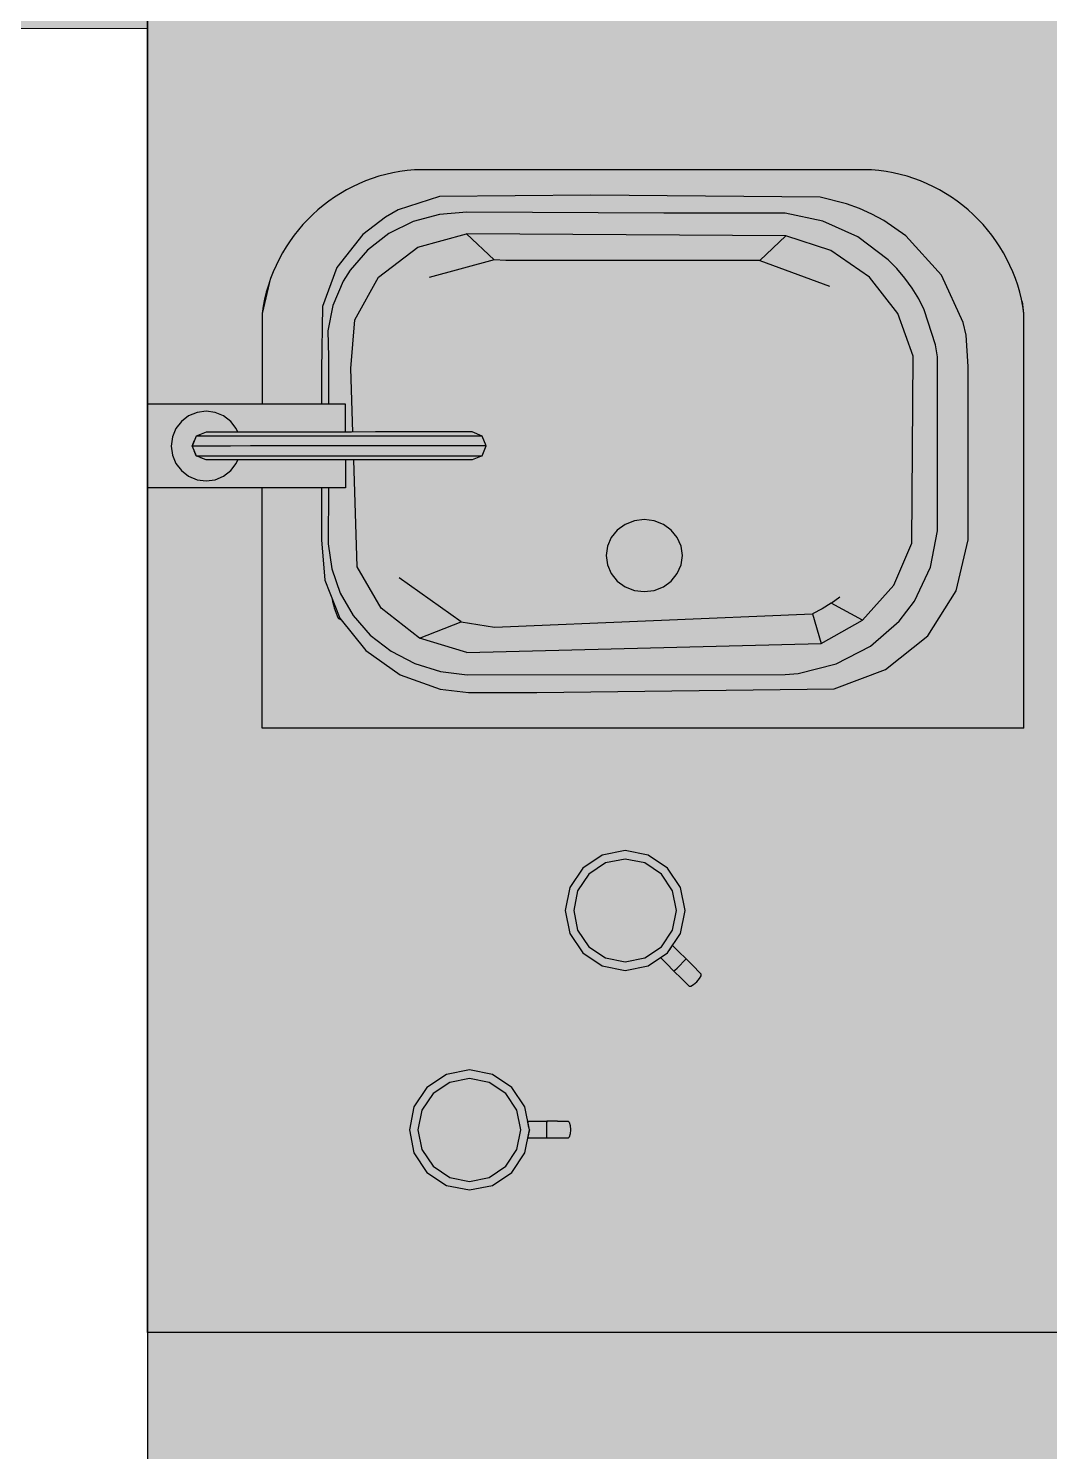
# Model space of a CAD drawing. Header units: millimetres. Extents: x 11706 to 69606, y 10911 to 38811.
# Drawn here: x 12333 to 12960, y 14337 to 15211 of the extents above; entities that cross this region are included whole.
import ezdxf

# ---------------------------------------------------------------- set-up
doc = ezdxf.new("R2010")
doc.units = ezdxf.units.MM
for name, color, linetype in [('floor', 172, 'Continuous'), ('Furniture', 34, 'Continuous'), ('Plaster', 81, 'Continuous'), ('wall', 5, 'Continuous')]:
    doc.layers.add(name, color=color, linetype=linetype)

# ---------------------------------------------------------------- blocks, each defined once
blk = doc.blocks.new('yuti7765')
blk.add_hatch(color=254).paths.add_polyline_path([(0, -1400.11), (0, 0), (3466.51, -0.11), (3466.51, -622.25), (618.44, -622.25), (618.44, -1400.11)])
for p, q in [((444.51, -686.72), (163.86, -686.72)), ((179.16, -703.11), (153.78, -711.36)), ((272.18, -702.35), (179.16, -703.11)), ((412.93, -703.5), (272.18, -702.35)), ((429.2, -707.55), (412.93, -703.5)), ((146.02, -715.69), (132.16, -726.37)), ((153.78, -711.36), (146.02, -715.69)), ((179.3, -714.06), (163.12, -718.47)), ((196.09, -712.78), (179.3, -714.06)), ((316.93, -713.34), (196.09, -712.78)), ((391.48, -713.34), (316.93, -713.34)), ((414.67, -718.24), (391.48, -713.34)), ((437.05, -710.43), (429.2, -707.55)), ((444.65, -713.86), (437.05, -710.43)), ((451.98, -717.83), (444.65, -713.86)), ((163.12, -718.47), (148.11, -725.9)), ((436.1, -727.91), (414.67, -718.24)), ((465.56, -727.27), (451.98, -717.83)), ((132.16, -726.37), (116.26, -746.76)), ((148.11, -725.9), (135.07, -735.95)), ((165.86, -734.12), (195.73, -725.96)), ((391.89, -727.27), (195.73, -725.96)), ((195.73, -725.96), (212.88, -741.96)), ((391.89, -727.27), (375.99, -742.43)), ((419.56, -736.3), (391.89, -727.27)), ((454.69, -741.87), (436.1, -727.91)), ((487.45, -751.28), (465.56, -727.27)), ((135.07, -735.95), (124.41, -748.25)), ((141.76, -752.67), (165.86, -734.12)), ((212.88, -741.96), (172.83, -752.91)), ((219.95, -742.43), (212.88, -741.96)), ((443.18, -752.69), (419.56, -736.3)), ((460.08, -747.35), (454.69, -741.87)), ((116.26, -746.76), (107.5, -770.69)), ((124.41, -748.25), (120.09, -755.14)), ((375.99, -742.43), (219.95, -742.43)), ((375.99, -742.43), (418.73, -758.11)), ((465.02, -753.2), (460.08, -747.35)), ((75.45, -753.03), (70.31, -774.95)), ((120.09, -755.14), (113.78, -769.94)), ((127.28, -778.7), (141.76, -752.67)), ((460.56, -774.97), (443.18, -752.69)), ((469.49, -759.4), (465.02, -753.2)), ((473.45, -765.91), (469.49, -759.4)), ((500.8, -780.35), (487.45, -751.28)), ((476.88, -772.66), (473.45, -765.91)), ((538.06, -774.95), (537.08, -767.45)), ((70.31, -774.95), (70.31, -830.55)), ((107.5, -770.69), (106.7, -809.48)), ((113.78, -769.94), (110.76, -785.55)), ((470.14, -801.06), (460.56, -774.97)), ((483.79, -794.07), (476.88, -772.66)), ((538.06, -1029.27), (538.06, -774.95)), ((110.76, -785.55), (111.1, -801.49)), ((124.79, -808.7), (127.28, -778.7)), ((502.64, -788.11), (500.8, -780.35)), ((484.94, -801.49), (483.79, -794.07)), ((503.86, -807.36), (502.64, -788.11)), ((111.1, -801.49), (111.07, -830.55)), ((469.17, -915.73), (470.14, -801.06)), ((484.94, -908.29), (484.94, -801.49)), ((106.7, -809.48), (106.7, -830.55)), ((126.03, -847.62), (124.79, -808.7)), ((503.86, -913.8), (503.86, -807.36)), ((121.51, -830.55), (0, -830.55)), ((25.25, -837.69), (20.82, -841.09)), ((30.41, -835.55), (25.25, -837.69)), ((35.95, -834.82), (30.41, -835.55)), ((41.48, -835.55), (35.95, -834.82)), ((46.64, -837.69), (41.48, -835.55)), ((51.07, -841.09), (46.64, -837.69)), ((121.51, -831.42), (121.51, -830.55)), ((121.51, -847.62), (121.51, -831.42)), ((17.42, -845.52), (15.28, -850.67)), ((20.82, -841.09), (17.42, -845.52)), ((54.47, -845.52), (51.07, -841.09)), ((55.36, -847.65), (54.47, -845.52)), ((15.28, -850.67), (14.55, -856.21)), ((29.9, -850.16), (27.39, -856.21)), ((27.39, -856.21), (28.7, -853.04)), ((35.94, -847.65), (29.9, -850.16)), ((29.9, -850.16), (32.42, -849.12)), ((52.8, -850.16), (29.9, -850.16)), ((57.27, -847.65), (35.94, -847.65)), ((64.77, -850.15), (52.8, -850.16)), ((68.41, -847.64), (57.27, -847.65)), ((78.54, -850.15), (64.77, -850.15)), ((95.29, -847.64), (68.41, -847.64)), ((93.64, -850.14), (78.54, -850.15)), ((109.56, -850.14), (93.64, -850.14)), ((110.11, -847.62), (95.29, -847.64)), ((125.75, -850.12), (109.56, -850.14)), ((125.19, -847.62), (110.11, -847.62)), ((140.01, -847.61), (125.19, -847.62)), ((141.67, -850.12), (125.75, -850.12)), ((166.89, -847.61), (140.01, -847.61)), ((156.77, -850.11), (141.67, -850.12)), ((182.51, -850.11), (156.77, -850.11)), ((178.04, -847.6), (166.89, -847.61)), ((199.36, -847.6), (178.04, -847.6)), ((192.27, -850.1), (182.51, -850.11)), ((205.42, -850.1), (192.27, -850.1)), ((205.42, -850.1), (199.36, -847.6)), ((207.92, -856.15), (205.42, -850.1)), ((14.55, -856.21), (15.28, -861.74)), ((15.28, -861.74), (17.42, -866.9)), ((27.39, -856.21), (29.9, -862.26)), ((50.95, -856.21), (27.39, -856.21)), ((29.9, -862.26), (28.66, -859.27)), ((29.9, -862.26), (52.8, -862.26)), ((35.95, -864.76), (29.9, -862.26)), ((35.95, -864.76), (32.81, -863.47)), ((63.26, -856.2), (50.95, -856.21)), ((52.8, -862.26), (64.77, -862.25)), ((77.42, -856.2), (63.26, -856.2)), ((64.77, -862.25), (78.54, -862.25)), ((92.95, -856.19), (77.42, -856.2)), ((78.54, -862.25), (93.64, -862.23)), ((109.33, -856.19), (92.95, -856.19)), ((93.64, -862.23), (109.56, -862.23)), ((125.99, -856.17), (109.33, -856.19)), ((109.56, -862.23), (125.76, -862.22)), ((125.76, -862.22), (141.68, -862.22)), ((142.36, -856.17), (125.99, -856.17)), ((141.68, -862.22), (156.78, -862.21)), ((157.89, -856.16), (142.36, -856.17)), ((156.78, -862.21), (182.51, -862.21)), ((184.36, -856.16), (157.89, -856.16)), ((182.51, -862.21), (192.27, -862.2)), ((194.4, -856.15), (184.36, -856.16)), ((192.27, -862.2), (205.42, -862.2)), ((207.92, -856.15), (194.4, -856.15)), ((205.42, -862.2), (199.37, -864.7)), ((205.42, -862.2), (207.92, -856.15)), ((17.42, -866.9), (20.82, -871.33)), ((20.82, -871.33), (25.25, -874.73)), ((57.28, -864.76), (35.95, -864.76)), ((46.64, -874.73), (51.07, -871.33)), ((51.07, -871.33), (54.47, -866.9)), ((54.47, -866.9), (55.36, -864.76)), ((68.42, -864.75), (57.28, -864.76)), ((81.24, -864.75), (68.42, -864.75)), ((95.3, -864.74), (81.24, -864.75)), ((110.12, -864.74), (95.3, -864.74)), ((125.2, -864.73), (110.12, -864.74)), ((121.51, -864.74), (121.51, -869.04)), ((121.51, -869.04), (121.51, -874.35)), ((140.02, -864.73), (125.2, -864.73)), ((128.66, -930.4), (126.57, -864.73)), ((154.08, -864.72), (140.02, -864.73)), ((178.04, -864.72), (154.08, -864.72)), ((187.13, -864.7), (178.04, -864.72)), ((199.37, -864.7), (187.13, -864.7)), ((121.51, -881.87), (0, -881.87)), ((25.25, -874.73), (30.41, -876.87)), ((30.41, -876.87), (35.95, -877.6)), ((35.95, -877.6), (41.48, -876.87)), ((41.48, -876.87), (46.64, -874.73)), ((70.31, -1026.05), (70.31, -881.87)), ((106.7, -881.87), (106.7, -913.8)), ((111.02, -881.87), (110.98, -916.15)), ((121.51, -874.35), (121.51, -878.43)), ((121.51, -878.43), (121.51, -881)), ((121.51, -881), (121.51, -881.87)), ((288.4, -907.84), (284.68, -912.41)), ((293.25, -904.33), (288.4, -907.84)), ((298.9, -902.12), (293.25, -904.33)), ((304.96, -901.37), (298.9, -902.12)), ((311.02, -902.12), (304.96, -901.37)), ((316.67, -904.33), (311.02, -902.12)), ((321.52, -907.84), (316.67, -904.33)), ((325.24, -912.41), (321.52, -907.84)), ((106.7, -913.8), (108.81, -938.58)), ((110.98, -916.15), (113.08, -931.62)), ((284.68, -912.41), (282.34, -917.74)), ((327.58, -917.74), (325.24, -912.41)), ((458.18, -941.7), (469.17, -915.73)), ((480.7, -930.63), (484.94, -908.29)), ((496.52, -945.1), (503.86, -913.8)), ((282.34, -917.74), (281.54, -923.46)), ((281.54, -923.46), (282.34, -929.17)), ((328.38, -923.46), (327.58, -917.74)), ((327.58, -929.17), (328.38, -923.46)), ((113.08, -931.62), (118.21, -946.46)), ((143.42, -955.7), (128.66, -930.4)), ((282.34, -929.17), (284.68, -934.5)), ((325.24, -934.5), (327.58, -929.17)), ((470.88, -951.34), (480.7, -930.63)), ((108.81, -938.58), (118.15, -961.84)), ((192.64, -964), (154.56, -937.03)), ((284.68, -934.5), (288.4, -939.08)), ((288.4, -939.08), (293.25, -942.59)), ((293.25, -942.59), (298.9, -944.79)), ((311.02, -944.79), (316.67, -942.59)), ((316.67, -942.59), (321.52, -939.08)), ((321.52, -939.08), (325.24, -934.5)), ((438.99, -963.01), (458.18, -941.7)), ((113.5, -950.26), (114.54, -954.43)), ((113.86, -951.73), (113.5, -950.26)), ((114.54, -954.43), (113.86, -951.73)), ((118.21, -946.46), (126.23, -960.2)), ((298.9, -944.79), (304.96, -945.55)), ((304.96, -945.55), (311.02, -944.79)), ((419.71, -952.73), (424.99, -948.83)), ((461.5, -963.65), (470.88, -951.34)), ((478.96, -972.61), (496.52, -945.1)), ((114.87, -955.78), (114.54, -954.43)), ((116.66, -960.67), (114.87, -955.78)), ((126.23, -960.2), (136.78, -972.22)), ((166.97, -974.07), (143.42, -955.7)), ((213, -967.37), (408.19, -959.27)), ((414.09, -956.22), (408.19, -959.27)), ((408.19, -959.27), (413.55, -977.46)), ((419.71, -952.73), (414.09, -956.22)), ((438.99, -963.01), (419.71, -952.73)), ((117.14, -961.99), (116.66, -960.67)), ((117.14, -961.99), (118.61, -962.42)), ((119.13, -963.08), (117.14, -961.99)), ((118.15, -961.84), (133.98, -981.71)), ((166.97, -974.07), (192.64, -964)), ((192.64, -964), (213, -967.37)), ((413.55, -977.46), (438.99, -963.01)), ((443.84, -979.01), (461.5, -963.65)), ((136.78, -972.22), (149.52, -982.17)), ((196.02, -983.01), (166.97, -974.07)), ((196.02, -983.01), (413.55, -977.46)), ((453.06, -993.36), (478.96, -972.61)), ((133.98, -981.71), (155.06, -996.65)), ((149.52, -982.17), (164.09, -989.74)), ((422.72, -989.93), (443.84, -979.01)), ((164.09, -989.74), (179.82, -994.57)), ((179.82, -994.57), (196.23, -996.55)), ((399.5, -995.71), (422.72, -989.93)), ((421.49, -1005.25), (453.06, -993.36)), ((155.06, -996.65), (179.71, -1005.46)), ((196.23, -996.55), (391.48, -996.44)), ((391.48, -996.44), (399.5, -995.71)), ((179.71, -1005.46), (197.14, -1007.56)), ((197.14, -1007.56), (205.99, -1007.44)), ((205.99, -1007.44), (239.09, -1007.44)), ((239.09, -1007.44), (421.49, -1005.25)), ((70.31, -1029.27), (70.31, -1026.05)), ((538.06, -1029.27), (70.31, -1029.27)), ((279.11, -1107.18), (267.16, -1115.16)), ((293.21, -1104.38), (279.11, -1107.18)), ((307.3, -1107.18), (293.21, -1104.38)), ((319.25, -1115.16), (307.3, -1107.18)), ((267.16, -1115.16), (259.17, -1127.11)), ((281.12, -1112.04), (270.88, -1118.88)), ((293.21, -1109.64), (281.12, -1112.04)), ((305.29, -1112.04), (293.21, -1109.64)), ((315.53, -1118.88), (305.29, -1112.04)), ((327.24, -1127.11), (319.25, -1115.16)), ((270.88, -1118.88), (264.04, -1129.12)), ((322.38, -1129.12), (315.53, -1118.88)), ((259.17, -1127.11), (256.37, -1141.2)), ((264.04, -1129.12), (261.63, -1141.2)), ((324.78, -1141.2), (322.38, -1129.12)), ((330.04, -1141.2), (327.24, -1127.11)), ((256.37, -1141.2), (259.17, -1155.29)), ((261.63, -1141.2), (264.04, -1153.28)), ((322.38, -1153.28), (324.78, -1141.2)), ((327.24, -1155.29), (330.04, -1141.2)), ((259.17, -1155.29), (267.16, -1167.24)), ((264.04, -1153.28), (270.88, -1163.52)), ((315.53, -1163.52), (322.38, -1153.28)), ((319.25, -1167.24), (327.24, -1155.29)), ((267.16, -1167.24), (279.11, -1175.22)), ((270.88, -1163.52), (281.12, -1170.36)), ((305.29, -1170.36), (315.53, -1163.52)), ((307.3, -1175.22), (319.25, -1167.24)), ((315.24, -1169.93), (315.53, -1169.73)), ((315.53, -1169.73), (316.66, -1168.98)), ((320.08, -1166), (320.84, -1164.87)), ((320.84, -1164.87), (321.88, -1163.32)), ((322.33, -1162.64), (322.3, -1162.68)), ((322.59, -1162.91), (322.33, -1162.64)), ((326, -1166.31), (322.59, -1162.91)), ((330.65, -1170.96), (326, -1166.31)), ((279.11, -1175.22), (293.21, -1178.03)), ((281.12, -1170.36), (293.21, -1172.77)), ((293.21, -1172.77), (305.29, -1170.36)), ((293.21, -1178.03), (307.3, -1175.22)), ((318.56, -1173.75), (314.93, -1170.13)), ((323.21, -1178.4), (318.56, -1173.75)), ((323.21, -1178.4), (323.7, -1177.9)), ((327.86, -1183.05), (323.21, -1178.4)), ((323.7, -1177.9), (325.07, -1176.54)), ((325.07, -1176.54), (326.93, -1174.68)), ((326.93, -1174.68), (328.79, -1172.82)), ((328.79, -1172.82), (330.15, -1171.46)), ((330.65, -1170.96), (330.15, -1171.46)), ((335.3, -1175.61), (330.65, -1170.96)), ((338.7, -1179.02), (335.3, -1175.61)), ((327.86, -1183.05), (331.26, -1186.46)), ((331.26, -1186.46), (332.51, -1187.7)), ((333.47, -1187.67), (335.18, -1186.65)), ((335.18, -1186.65), (337.16, -1184.91)), ((337.16, -1184.91), (338.9, -1182.93)), ((339.95, -1180.26), (338.7, -1179.02)), ((338.9, -1182.93), (339.92, -1181.23)), ((339.92, -1181.23), (339.95, -1180.26)), ((332.51, -1187.7), (333.47, -1187.67)), ((197.6, -1239.05), (183.5, -1241.85)), ((211.69, -1241.85), (197.6, -1239.05)), ((183.5, -1241.85), (171.55, -1249.83)), ((185.51, -1246.71), (175.27, -1253.55)), ((197.6, -1244.31), (185.51, -1246.71)), ((209.68, -1246.71), (197.6, -1244.31)), ((219.92, -1253.55), (209.68, -1246.71)), ((223.64, -1249.83), (211.69, -1241.85)), ((171.55, -1249.83), (163.57, -1261.78)), ((175.27, -1253.55), (168.43, -1263.79)), ((226.77, -1263.79), (219.92, -1253.55)), ((231.63, -1261.78), (223.64, -1249.83)), ((163.57, -1261.78), (160.76, -1275.87)), ((168.43, -1263.79), (166.02, -1275.87)), ((229.17, -1275.87), (226.77, -1263.79)), ((234.43, -1275.87), (231.63, -1261.78)), ((233.35, -1270.45), (238.54, -1270.45)), ((233.43, -1270.83), (233.35, -1270.45)), ((233.43, -1270.83), (233.5, -1271.15)), ((233.88, -1273.08), (233.43, -1270.83)), ((234.13, -1274.34), (233.5, -1271.15)), ((238.54, -1270.45), (245.12, -1270.45)), ((251.7, -1270.45), (245.12, -1270.45)), ((245.12, -1270.45), (245.12, -1271.15)), ((245.12, -1280.27), (245.12, -1271.15)), ((251.7, -1270.45), (258.28, -1270.45)), ((258.28, -1270.45), (258.94, -1271.15)), ((258.94, -1271.15), (259.42, -1273.08)), ((259.42, -1273.08), (259.59, -1275.71)), ((160.76, -1275.87), (163.57, -1289.97)), ((166.02, -1275.87), (168.43, -1287.95)), ((226.77, -1287.95), (229.17, -1275.87)), ((231.63, -1289.97), (234.43, -1275.87)), ((258.28, -1280.97), (233.42, -1280.97)), ((233.47, -1280.71), (233.48, -1280.67)), ((233.48, -1280.67), (233.5, -1280.59)), ((233.94, -1278.34), (233.67, -1279.73)), ((234.43, -1275.87), (233.94, -1278.34)), ((245.12, -1280.97), (245.12, -1280.27)), ((258.94, -1280.27), (258.28, -1280.97)), ((259.42, -1278.34), (258.94, -1280.27)), ((259.59, -1275.71), (259.42, -1278.34)), ((163.57, -1289.97), (171.55, -1301.91)), ((168.43, -1287.95), (175.27, -1298.19)), ((219.92, -1298.19), (226.77, -1287.95)), ((223.64, -1301.91), (231.63, -1289.97)), ((175.27, -1298.19), (185.51, -1305.04)), ((209.68, -1305.04), (219.92, -1298.19)), ((171.55, -1301.91), (183.5, -1309.9)), ((185.51, -1305.04), (197.6, -1307.44)), ((197.6, -1307.44), (209.68, -1305.04)), ((211.69, -1309.9), (223.64, -1301.91)), ((183.5, -1309.9), (197.6, -1312.7)), ((197.6, -1312.7), (211.69, -1309.9))]:
    blk.add_line(p, q)
blk.add_lwpolyline([(0, -1400.11), (0, 0), (3466.51, -0.11), (3466.51, -622.25), (618.44, -622.25), (618.44, -1400.11), (0, -1400.11)])
for centre, start, end in [((171.3, -788.32), 94.19101, 172.45546), ((437.07, -788.32), 7.54454, 85.80899)]:
    blk.add_arc(centre, 101.88, start, end)

msp = doc.modelspace()

# ---------------------------------------------------------------- hatches: boundary and pattern name
at = {"layer": 'floor', "true_color": 0xfef4cd}
h = msp.add_hatch(color=254, dxfattribs=at)
h.paths.add_polyline_path([(16506.45, 11710.53), (12406.45, 11710.53), (12406.58, 15810.53), (16506.45, 15810.53), (16506.45, 14810.53), (16606.45, 14810.53), (16606.45, 16010.53), (16506.45, 16010.53), (16506.45, 16910.53), (16606.45, 16910.53), (16606.45, 18185.53), (12406.45, 18185.53), (12406.45, 22335.53), (18706.45, 22335.53), (18706.45, 22085.53), (18956.45, 22085.53), (18956.45, 17085.53), (18706.45, 17085.53), (18706.45, 16485.53), (19306.45, 16485.53), (19306.45, 17085.53), (19056.45, 17085.53), (19056.45, 22085.53), (19306.45, 22085.53), (19306.45, 22335.53), (26106.45, 22335.53), (26106.45, 22085.53), (26706.45, 22085.53), (26706.45, 22685.53), (26106.45, 22685.53), (26106.45, 22435.53), (19306.45, 22435.53), (19306.45, 22956.79), (19206.45, 22956.79), (19206.45, 22685.53), (18706.45, 22685.53), (18706.45, 22435.53), (12406.45, 22435.53), (12406.45, 27460.53), (12606.45, 27460.53), (12606.45, 28260.53), (13406.45, 28260.53), (13406.45, 27460.53), (19206.45, 27460.53), (19206.45, 23766.79), (19306.45, 23766.79), (19306.45, 27460.53), (26356.45, 27460.53), (26356.45, 23766.79), (26456.45, 23766.79), (26456.45, 27460.53), (31206.45, 27460.53), (31206.45, 22435.53), (28206.45, 22435.53), (28206.45, 22335.53), (31206.45, 22335.53), (31206.45, 16835.53), (28206.45, 16835.53), (28206.45, 16735.53), (31206.45, 16735.53), (31206.45, 11710.53), (26806.45, 11710.53), (26806.45, 13826.67), (26706.45, 13826.67), (26706.45, 11710.53), (16606.45, 11710.53), (16606.45, 13910.53), (16506.45, 13910.53)])
h.paths.add_polyline_path([(26106.45, 17085.53), (26706.45, 17085.53), (26706.45, 16485.53), (26106.45, 16485.53)], flags=16)
at = {"layer": 'wall', "true_color": 0x706e6b}
h = msp.add_hatch(color=8, dxfattribs=at)
h.paths.add_polyline_path([(12406.45, 15910.53), (16506.45, 15910.53), (16506.45, 16010.53), (16606.45, 16010.53), (16606.45, 14810.53), (16506.45, 14810.53), (16506.45, 15810.53), (12406.45, 15810.53)])
h.paths.add_polyline_path([(68906.45, 19785.53), (65406.45, 19785.53), (65406.45, 19885.53), (65306.45, 19885.53), (65306.45, 19585.53), (65406.45, 19585.53), (65406.45, 19685.53), (68906.45, 19685.53)])
h.paths.add_polyline_path([(68906.45, 22460.53), (64667.25, 22460.53), (64667.25, 22311.14), (65306.45, 22311.14), (65306.45, 20885.53), (65406.45, 20885.53), (65406.45, 22311.14), (68906.45, 22311.14)])
h.paths.add_polyline_path([(16606.45, 13910.53), (16506.45, 13910.53), (16506.45, 11710.53), (16606.45, 11710.53)])
h.paths.add_polyline_path([(65406.45, 18585.53), (65306.45, 18585.53), (65306.45, 17010.53), (65406.45, 17010.53)])
h.paths.add_polyline_path([(63706.45, 16485.53), (63506.45, 16485.53), (63506.45, 11710.53), (63706.45, 11710.53)])
h.paths.add_polyline_path([(63906.45, 17010.53), (63706.45, 17010.53), (63706.45, 16760.53), (63906.45, 16760.53)])
h.paths.add_polyline_path([(66906.45, 17010.53), (64906.45, 17010.53), (64906.45, 16760.53), (66906.45, 16760.53)])
h.paths.add_polyline_path([(63481.45, 27460.53), (63331.45, 27460.53), (63331.45, 22685.53), (63481.45, 22685.53)], flags=16)
h.paths.add_polyline_path([(63856.53, 22460.53), (63706.45, 22460.53), (63706.45, 22310.53), (63856.53, 22310.53)], flags=17)
h.paths.add_polyline_path([(56081.45, 16485.53), (55931.45, 16485.53), (55931.45, 11710.53), (56081.45, 11710.53)])
h.paths.add_polyline_path([(48681.45, 16485.53), (48531.45, 16485.53), (48531.45, 11710.53), (48681.45, 11710.53)])
h.paths.add_polyline_path([(48681.45, 27460.53), (48531.45, 27460.53), (48531.45, 22685.53), (48681.45, 22685.53)], flags=16)
h.paths.add_polyline_path([(19056.45, 22085.53), (18956.45, 22085.53), (18956.45, 17085.53), (19056.45, 17085.53)])
h.paths.add_polyline_path([(26806.45, 13826.67), (26706.45, 13826.67), (26706.45, 11710.53), (26806.45, 11710.53)])
h.paths.add_polyline_path([(18706.45, 22435.53), (12406.45, 22435.53), (12406.45, 22335.53), (18706.45, 22335.53)])
h.paths.add_polyline_path([(26106.45, 22435.53), (19306.45, 22435.53), (19306.45, 22335.53), (26106.45, 22335.53)], flags=17)
h.paths.add_polyline_path([(12406.45, 18085.53), (12406.45, 18185.53), (16606.45, 18185.53), (16606.45, 16910.53), (16506.45, 16910.53), (16506.45, 18085.53)])
h.paths.add_polyline_path([(31206.45, 16835.53), (28206.45, 16835.53), (28206.45, 16735.53), (31206.45, 16735.53)])
h.paths.add_polyline_path([(19306.45, 22956.79), (19206.45, 22956.79), (19206.45, 22685.53), (19306.45, 22685.53)], flags=17)
h.paths.add_polyline_path([(28206.45, 22435.53), (31206.45, 22435.53), (31206.45, 22335.53), (28206.45, 22335.53)], flags=17)
h.paths.add_polyline_path([(69506.45, 20085.53), (68906.45, 20085.53), (68906.45, 19485.53), (69506.45, 19485.53)])
h.paths.add_polyline_path([(66906.45, 15610.53), (66906.45, 17010.53), (68906.45, 17010.53), (68906.45, 17885.53), (69606.45, 17885.53), (69606.45, 16310.53), (67606.45, 16310.53), (67606.45, 15610.53)])
h.paths.add_polyline_path([(48606.45, 20751.89), (48506.45, 20751.89), (48506.45, 18419.17), (48606.45, 18419.17)])
h.paths.add_polyline_path([(43506.45, 11710.53), (44106.45, 11710.53), (44106.45, 11010.53), (43506.45, 11010.53)])
h.paths.add_polyline_path([(63106.45, 22685.53), (63706.45, 22685.53), (63706.45, 22085.53), (63106.45, 22085.53)], flags=17)
h.paths.add_polyline_path([(69606.45, 23085.53), (68906.45, 23085.53), (68906.45, 21685.53), (69606.45, 21685.53)])
h.paths.add_polyline_path([(65706.45, 11710.53), (66906.45, 11710.53), (66906.45, 14610.53), (67606.45, 14610.53), (67606.45, 10910.53), (65706.45, 10910.53)])
h.paths.add_polyline_path([(62706.45, 11710.53), (64106.45, 11710.53), (64106.45, 10910.53), (62706.45, 10910.53)])
h.paths.add_polyline_path([(55306.45, 11710.53), (56706.45, 11710.53), (56706.45, 10910.53), (55306.45, 10910.53)])
h.paths.add_polyline_path([(47906.45, 11710.53), (49306.45, 11710.53), (49306.45, 10910.53), (47906.45, 10910.53)])
h.paths.add_polyline_path([(60506.45, 11710.53), (61106.45, 11710.53), (61106.45, 11010.53), (60506.45, 11010.53)])
h.paths.add_polyline_path([(58306.45, 11710.53), (58906.45, 11710.53), (58906.45, 11010.53), (58306.45, 11010.53)])
h.paths.add_polyline_path([(53106.45, 11710.53), (53706.45, 11710.53), (53706.45, 11010.53), (53106.45, 11010.53)])
h.paths.add_polyline_path([(50906.45, 11710.53), (51506.45, 11710.53), (51506.45, 11010.53), (50906.45, 11010.53)])
h.paths.add_polyline_path([(45706.45, 11710.53), (46306.45, 11710.53), (46306.45, 11010.53), (45706.45, 11010.53)])
h.paths.add_polyline_path([(48306.45, 17085.53), (48906.45, 17085.53), (48906.45, 16485.53), (48306.45, 16485.53)])
h.paths.add_polyline_path([(55706.45, 17085.53), (56306.45, 17085.53), (56306.45, 16485.53), (55706.45, 16485.53)])
h.paths.add_polyline_path([(63106.45, 17085.53), (63706.45, 17085.53), (63706.45, 16485.53), (63106.45, 16485.53)])
h.paths.add_polyline_path([(55706.45, 22685.53), (56306.45, 22685.53), (56306.45, 22085.53), (55706.45, 22085.53)], flags=17)
h.paths.add_polyline_path([(48306.45, 22685.53), (48906.45, 22685.53), (48906.45, 22085.53), (48306.45, 22085.53)], flags=17)
h.paths.add_polyline_path([(40506.45, 11710.53), (41906.45, 11710.53), (41906.45, 10910.53), (40506.45, 10910.53)])
h.paths.add_polyline_path([(33506.45, 17085.53), (34106.45, 17085.53), (34106.45, 16485.53), (33506.45, 16485.53)])
h.paths.add_polyline_path([(40906.45, 17085.53), (41506.45, 17085.53), (41506.45, 16485.53), (40906.45, 16485.53)])
h.paths.add_polyline_path([(40906.45, 22685.53), (41506.45, 22685.53), (41506.45, 22085.53), (40906.45, 22085.53)], flags=17)
h.paths.add_polyline_path([(33506.45, 22685.53), (34106.45, 22685.53), (34106.45, 22085.53), (33506.45, 22085.53)], flags=17)
h.paths.add_polyline_path([(26406.45, 20751.89), (26506.45, 20751.89), (26506.45, 18419.17), (26406.45, 18419.17)])
h.paths.add_polyline_path([(33106.45, 11710.53), (34506.45, 11710.53), (34506.45, 10910.53), (33106.45, 10910.53)])
h.paths.add_polyline_path([(38306.45, 11710.53), (38906.45, 11710.53), (38906.45, 11010.53), (38306.45, 11010.53)])
h.paths.add_polyline_path([(36106.45, 11710.53), (36706.45, 11710.53), (36706.45, 11010.53), (36106.45, 11010.53)])
h.paths.add_polyline_path([(30906.45, 11710.53), (31506.45, 11710.53), (31506.45, 11010.53), (30906.45, 11010.53)])
h.paths.add_polyline_path([(11746.45, 20385.53), (12406.45, 20385.53), (12406.45, 20985.53), (11746.45, 20985.53)])
h.paths.add_polyline_path([(12406.45, 20985.53), (11706.45, 20985.53), (11706.45, 23360.53), (12406.45, 23360.53)])
h.paths.add_polyline_path([(11746.45, 18785.53), (12406.45, 18785.53), (12406.45, 18185.53), (11746.45, 18185.53)])
h.paths.add_polyline_path([(11746.45, 15210.53), (12406.45, 15210.53), (12406.45, 15810.53), (11746.45, 15810.53)])
h.paths.add_polyline_path([(11746.45, 13610.53), (12406.45, 13610.53), (12406.45, 13010.53), (11746.45, 13010.53)])
h.paths.add_polyline_path([(12406.45, 18185.53), (11706.45, 18185.53), (11706.45, 15810.53), (12406.45, 15810.53)])
h.paths.add_polyline_path([(25706.45, 11710.53), (27106.45, 11710.53), (27106.45, 10910.53), (25706.45, 10910.53)])
h.paths.add_polyline_path([(18306.45, 11710.53), (19706.45, 11710.53), (19706.45, 10910.53), (18306.45, 10910.53)])
h.paths.add_polyline_path([(28706.45, 11710.53), (29306.45, 11710.53), (29306.45, 11010.53), (28706.45, 11010.53)])
h.paths.add_polyline_path([(23506.45, 11710.53), (24106.45, 11710.53), (24106.45, 11010.53), (23506.45, 11010.53)])
h.paths.add_polyline_path([(21306.45, 11710.53), (21906.45, 11710.53), (21906.45, 11010.53), (21306.45, 11010.53)])
h.paths.add_polyline_path([(16306.45, 11710.53), (16906.45, 11710.53), (16906.45, 11010.53), (16306.45, 11010.53)])
h.paths.add_polyline_path([(14306.45, 11710.53), (14906.45, 11710.53), (14906.45, 11010.53), (14306.45, 11010.53)])
h.paths.add_polyline_path([(11706.45, 13010.53), (12406.45, 13010.53), (12406.45, 11710.53), (12906.45, 11710.53), (12906.45, 10910.53), (11706.45, 10910.53)])
h.paths.add_polyline_path([(18706.45, 17085.53), (19306.45, 17085.53), (19306.45, 16485.53), (18706.45, 16485.53)])
h.paths.add_polyline_path([(26106.45, 17085.53), (26706.45, 17085.53), (26706.45, 16485.53), (26106.45, 16485.53)])
h.paths.add_polyline_path([(26106.45, 22685.53), (26706.45, 22685.53), (26706.45, 22085.53), (26106.45, 22085.53)], flags=17)
h.paths.add_polyline_path([(18706.45, 22685.53), (19306.45, 22685.53), (19306.45, 22085.53), (18706.45, 22085.53)], flags=17)
h.paths.add_polyline_path([(14306.45, 31260.53), (14406.45, 31260.53), (14406.45, 30060.53), (14906.45, 30060.53), (14906.45, 29960.53), (14306.45, 29960.53)], flags=17)
h.paths.add_polyline_path([(26456.45, 27460.53), (26356.45, 27460.53), (26356.45, 23766.79), (26456.45, 23766.79)], flags=17)
h.paths.add_polyline_path([(19306.45, 27460.53), (19206.45, 27460.53), (19206.45, 23766.79), (19306.45, 23766.79)], flags=17)
h.paths.add_polyline_path([(11706.45, 28260.53), (12606.45, 28260.53), (12606.45, 27460.53), (12406.45, 27460.53), (12406.45, 26160.53), (11706.45, 26160.53)])
h.paths.add_polyline_path([(16906.45, 27460.53), (13406.45, 27460.53), (13406.45, 28260.53), (16906.45, 28260.53)])
h.paths.add_polyline_path([(11906.45, 30560.53), (11906.45, 31860.53), (15506.45, 31860.53), (15506.45, 28260.53), (14906.45, 28260.53), (14906.45, 31260.53), (12506.45, 31260.53), (12506.45, 30560.53)])
h.paths.add_polyline_path([(12506.45, 29560.53), (11906.45, 29560.53), (11906.45, 28260.53), (12506.45, 28260.53)], flags=17)
h.paths.add_polyline_path([(33106.45, 27460.53), (34506.45, 27460.53), (34506.45, 28260.53), (33106.45, 28260.53)], flags=16)
h.paths.add_polyline_path([(11746.45, 23960.53), (12406.45, 23960.53), (12406.45, 23360.53), (11746.45, 23360.53)])
h.paths.add_polyline_path([(11746.45, 25560.53), (12406.45, 25560.53), (12406.45, 26160.53), (11746.45, 26160.53)])
h.paths.add_polyline_path([(25706.45, 27460.53), (27106.45, 27460.53), (27106.45, 28260.53), (25706.45, 28260.53)], flags=17)
h.paths.add_polyline_path([(18306.45, 27460.53), (19706.45, 27460.53), (19706.45, 28260.53), (18306.45, 28260.53)], flags=17)
h.paths.add_polyline_path([(23506.45, 27460.53), (24106.45, 27460.53), (24106.45, 28160.53), (23506.45, 28160.53)], flags=17)
h.paths.add_polyline_path([(21306.45, 27460.53), (21906.45, 27460.53), (21906.45, 28160.53), (21306.45, 28160.53)], flags=17)
h.paths.add_polyline_path([(30906.45, 27460.53), (31506.45, 27460.53), (31506.45, 28160.53), (30906.45, 28160.53)], flags=17)
h.paths.add_polyline_path([(28706.45, 27460.53), (29306.45, 27460.53), (29306.45, 28160.53), (28706.45, 28160.53)], flags=17)
h.paths.add_polyline_path([(47906.45, 27660.53), (46306.45, 27660.53), (46306.45, 27460.53), (47906.45, 27460.53)], flags=17)
h.paths.add_polyline_path([(45706.45, 27660.53), (44106.45, 27660.53), (44106.45, 27460.53), (45706.45, 27460.53)], flags=17)
h.paths.add_polyline_path([(43006.45, 27460.53), (43006.45, 28260.53), (43406.45, 28260.53), (43406.45, 29360.53), (44106.45, 29360.53), (44106.45, 28260.53), (44106.45, 27460.53)], flags=16)
h.paths.add_polyline_path([(46306.45, 27460.53), (45706.45, 27460.53), (45706.45, 28160.53), (46306.45, 28160.53)], flags=16)
h.paths.add_polyline_path([(55306.45, 27460.53), (56706.45, 27460.53), (56706.45, 28260.53), (55306.45, 28260.53)], flags=16)
h.paths.add_polyline_path([(47906.45, 27460.53), (49306.45, 27460.53), (49306.45, 28260.53), (47906.45, 28260.53)], flags=16)
h.paths.add_polyline_path([(53106.45, 27460.53), (53706.45, 27460.53), (53706.45, 28160.53), (53106.45, 28160.53)], flags=16)
h.paths.add_polyline_path([(50906.45, 27460.53), (51506.45, 27460.53), (51506.45, 28160.53), (50906.45, 28160.53)], flags=16)
h.paths.add_polyline_path([(38306.45, 27460.53), (38306.45, 28260.53), (38406.45, 28260.53), (38406.45, 29160.53), (39106.45, 29160.53), (39106.45, 28260.53), (39406.45, 28260.53), (39406.45, 27460.53)], flags=16)
h.paths.add_polyline_path([(40969.21, 28260.53), (41451.7, 28260.53), (41451.7, 27460.53), (40969.21, 27460.53)], flags=17)
h.paths.add_polyline_path([(67906.45, 27460.53), (67906.45, 28260.53), (69606.45, 28260.53), (69606.45, 26885.53), (68906.45, 26885.53), (68906.45, 27460.53)])
h.paths.add_polyline_path([(65706.45, 27460.53), (66306.45, 27460.53), (66306.45, 28160.53), (65706.45, 28160.53)])
h.paths.add_polyline_path([(62706.45, 27460.53), (64106.45, 27460.53), (64106.45, 28260.53), (62706.45, 28260.53)], flags=16)
h.paths.add_polyline_path([(60506.45, 27460.53), (61106.45, 27460.53), (61106.45, 28160.53), (60506.45, 28160.53)], flags=16)
h.paths.add_polyline_path([(58306.45, 27460.53), (58906.45, 27460.53), (58906.45, 28160.53), (58306.45, 28160.53)], flags=16)
h.paths.add_polyline_path([(69506.45, 25285.53), (68906.45, 25285.53), (68906.45, 24685.53), (69506.45, 24685.53)])
h.paths.add_polyline_path([(48906.45, 31560.53), (48606.45, 31560.53), (48606.45, 31260.53), (48906.45, 31260.53)])
h.paths.add_polyline_path([(48906.45, 38810.53), (48606.45, 38810.53), (48606.45, 38510.53), (48906.45, 38510.53)])
h.paths.add_polyline_path([(45106.45, 33360.53), (45106.45, 38810.53), (44256.45, 38810.53), (44256.45, 38110.53), (44406.45, 38110.53), (44406.45, 33360.53)])
h.paths.add_polyline_path([(41106.45, 32860.53), (41506.45, 32860.53), (41506.45, 33760.53), (41106.45, 33760.53), (41106.45, 38110.53), (40756.45, 38110.53), (40756.45, 38810.53), (41756.45, 38810.53), (41756.45, 38110.53), (41606.45, 38110.53), (41606.45, 31960.53), (41706.45, 31960.53), (41706.45, 31260.53), (41106.45, 31260.53)])
h.paths.add_polyline_path([(43656.45, 38760.53), (43306.45, 38760.53), (43306.45, 38110.53), (43656.45, 38110.53)])
h.paths.add_polyline_path([(42706.45, 38760.53), (42356.45, 38760.53), (42356.45, 38110.53), (42706.45, 38110.53)])
h.paths.add_polyline_path([(33906.45, 37485.53), (33906.45, 38810.53), (39156.45, 38810.53), (39156.45, 38110.53), (34606.45, 38110.53), (34606.45, 37485.53)])
h.paths.add_polyline_path([(39106.45, 31260.53), (38406.45, 31260.53), (38406.45, 30360.53), (39106.45, 30360.53)])
h.paths.add_polyline_path([(33906.45, 32585.53), (34606.45, 32585.53), (34606.45, 31960.53), (39406.45, 31960.53), (39406.45, 31260.53), (33906.45, 31260.53)])
h.paths.add_polyline_path([(38556.45, 34460.53), (39156.45, 34460.53), (39156.45, 33860.53), (38556.45, 33860.53)])
h.paths.add_polyline_path([(38556.45, 36210.53), (39156.45, 36210.53), (39156.45, 35610.53), (38556.45, 35610.53)])
h.paths.add_polyline_path([(36506.45, 34460.53), (37106.45, 34460.53), (37106.45, 33860.53), (36506.45, 33860.53)])
h.paths.add_polyline_path([(36506.45, 36210.53), (37106.45, 36210.53), (37106.45, 35610.53), (36506.45, 35610.53)])
h.paths.add_polyline_path([(34606.45, 36285.53), (33906.45, 36285.53), (33906.45, 33785.53), (34606.45, 33785.53)])
h.paths.add_polyline_path([(41206.45, 33760.53), (41106.45, 33760.53), (41106.45, 32860.53), (41206.45, 32860.53)], flags=17)
h.paths.add_polyline_path([(42606.45, 31260.53), (43406.45, 31260.53), (43406.45, 30360.53), (44106.45, 30360.53), (44106.45, 31260.53), (45106.45, 31260.53), (45106.45, 33360.53), (44406.45, 33360.53), (44406.45, 31960.53), (42606.45, 31960.53)])
h.paths.add_polyline_path([(45206.45, 31360.53), (45106.45, 31360.53), (45106.45, 31260.53), (45206.45, 31260.53)])
h.paths.add_polyline_path([(45006.45, 36635.53), (44506.45, 36635.53), (44506.45, 35635.53), (45006.45, 35635.53)], flags=16)
h.paths.add_polyline_path([(45006.45, 34435.53), (44506.45, 34435.53), (44506.45, 33435.53), (45006.45, 33435.53)], flags=16)
edge = h.paths.add_edge_path()
edge.add_line((65406.45, 20885.53), (65306.45, 20885.53))
edge.add_line((65406.45, 19885.53), (65306.45, 19885.53))
edge.add_line((14406.45, 30060.53), (14575.32, 31124.29))

# ---------------------------------------------------------------- linework, layer by layer
at = {"layer": 'floor'}
msp.add_lwpolyline([(16506.45, 11710.53), (12406.45, 11710.53), (12406.58, 15810.53), (16506.45, 15810.53), (16506.45, 14810.53), (16606.45, 14810.53), (16606.45, 16010.53), (16506.45, 16010.53), (16506.45, 16910.53), (16606.45, 16910.53), (16606.45, 18185.53), (12406.45, 18185.53), (12406.45, 22335.53), (18706.45, 22335.53)], dxfattribs=at)
at = {"layer": 'Plaster', "lineweight": 0}
msp.add_lwpolyline([(11746.45, 15210.53), (12406.45, 15210.53), (12406.45, 13610.53), (11746.45, 13610.53, 0.075), (11746.45, 15210.53), (11746.45, 15210.53)], format="xyb", dxfattribs=at)

# ---------------------------------------------------------------- block references
at = {"layer": 'Furniture'}
msp.add_blockref('yuti7765', (12406.45, 15810.53), dxfattribs=at)

doc.saveas('drawing.dxf')
